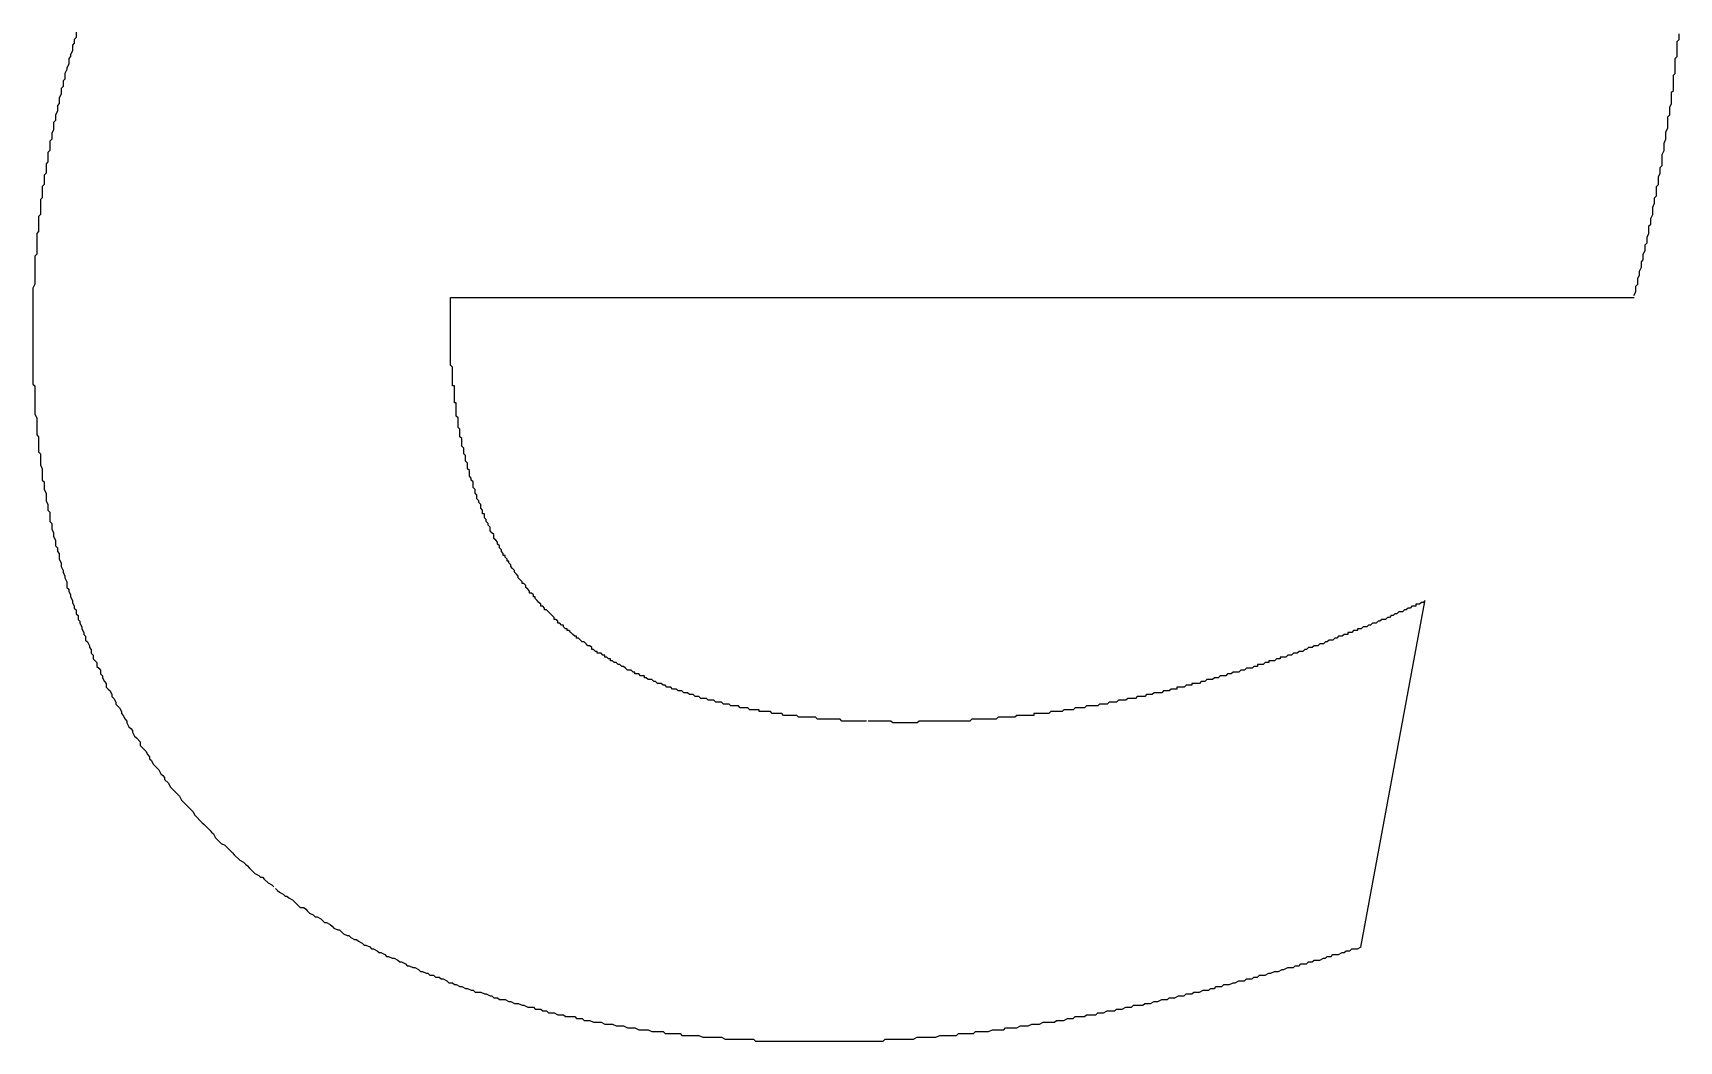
# Model space of a CAD drawing. Extents: x 168 to 388, y 259 to 356.
# Drawn here: x 217.729 to 218.604, y 307.756 to 308.292 of the extents above; entities that cross this region are included whole.
import ezdxf

# ---------------------------------------------------------------- set-up
doc = ezdxf.new("R2010")
doc.units = 0
doc.header["$MEASUREMENT"] = 0
doc.layers.get('0').update_dxf_attribs({"linetype": 'CONTINUOUS'})

msp = doc.modelspace()

# ---------------------------------------------------------------- linework, layer by layer
at = {"color": 7, "linetype": 'Continuous'}
for p, q in [((217.752, 308.289), (217.751, 308.288)), ((217.752, 308.292), (217.752, 308.289)), ((218.604, 308.288), (218.604, 308.291)), ((217.75, 308.282), (217.749, 308.28)), ((217.749, 308.28), (217.749, 308.279)), ((217.751, 308.286), (217.75, 308.285)), ((217.75, 308.285), (217.75, 308.282)), ((217.751, 308.288), (217.751, 308.286)), ((218.603, 308.287), (218.604, 308.288)), ((218.603, 308.279), (218.603, 308.287)), ((217.747, 308.272), (217.746, 308.27)), ((217.748, 308.275), (217.747, 308.273)), ((217.747, 308.273), (217.747, 308.272)), ((217.749, 308.279), (217.748, 308.278)), ((217.748, 308.278), (217.748, 308.275)), ((218.602, 308.278), (218.603, 308.279)), ((218.602, 308.27), (218.602, 308.278)), ((217.745, 308.263), (217.744, 308.262)), ((217.746, 308.267), (217.745, 308.266)), ((217.745, 308.266), (217.745, 308.263)), ((217.746, 308.27), (217.746, 308.267)), ((218.601, 308.269), (218.602, 308.27)), ((218.601, 308.261), (218.601, 308.269)), ((217.743, 308.254), (217.742, 308.253)), ((217.744, 308.259), (217.743, 308.257)), ((217.743, 308.257), (217.743, 308.254)), ((217.744, 308.262), (217.744, 308.259)), ((218.599, 308.252), (218.6, 308.254)), ((218.6, 308.26), (218.601, 308.261)), ((218.6, 308.254), (218.6, 308.26)), ((217.741, 308.245), (217.74, 308.244)), ((217.742, 308.25), (217.741, 308.248)), ((217.741, 308.248), (217.741, 308.245)), ((217.742, 308.253), (217.742, 308.25)), ((218.598, 308.247), (218.599, 308.248)), ((218.598, 308.241), (218.598, 308.247)), ((218.599, 308.248), (218.599, 308.252)), ((217.74, 308.24), (217.739, 308.238)), ((217.739, 308.238), (217.739, 308.235)), ((217.74, 308.244), (217.74, 308.24)), ((218.597, 308.239), (218.598, 308.241)), ((218.597, 308.235), (218.597, 308.239)), ((217.738, 308.229), (217.737, 308.228)), ((217.737, 308.228), (217.737, 308.223)), ((217.739, 308.235), (217.738, 308.234)), ((217.738, 308.234), (217.738, 308.229)), ((218.595, 308.227), (218.596, 308.229)), ((218.596, 308.233), (218.597, 308.235)), ((218.596, 308.229), (218.596, 308.233)), ((217.737, 308.223), (217.736, 308.222)), ((217.736, 308.222), (217.736, 308.217)), ((218.594, 308.22), (218.595, 308.221)), ((218.594, 308.217), (218.594, 308.22)), ((218.595, 308.221), (218.595, 308.227)), ((217.735, 308.211), (217.734, 308.21)), ((217.736, 308.217), (217.735, 308.216)), ((217.735, 308.216), (217.735, 308.211)), ((218.592, 308.21), (218.593, 308.211)), ((218.593, 308.215), (218.594, 308.217)), ((218.593, 308.211), (218.593, 308.215)), ((217.734, 308.204), (217.733, 308.203)), ((217.733, 308.203), (217.733, 308.195)), ((217.734, 308.21), (217.734, 308.204)), ((218.591, 308.204), (218.592, 308.205)), ((218.591, 308.201), (218.591, 308.204)), ((218.592, 308.205), (218.592, 308.21)), ((217.733, 308.195), (217.732, 308.194)), ((217.732, 308.194), (217.732, 308.186)), ((218.589, 308.193), (218.59, 308.195)), ((218.589, 308.19), (218.589, 308.193)), ((218.59, 308.199), (218.591, 308.201)), ((218.59, 308.195), (218.59, 308.199)), ((217.732, 308.186), (217.731, 308.185)), ((217.731, 308.185), (217.731, 308.174)), ((218.587, 308.183), (218.588, 308.185)), ((218.588, 308.189), (218.589, 308.19)), ((218.588, 308.185), (218.588, 308.189)), ((218.585, 308.174), (218.586, 308.176)), ((218.586, 308.179), (218.587, 308.18)), ((218.586, 308.176), (218.586, 308.179)), ((218.587, 308.18), (218.587, 308.183)), ((217.731, 308.174), (217.73, 308.173)), ((217.73, 308.173), (217.73, 308.158)), ((218.583, 308.165), (218.584, 308.167)), ((218.584, 308.17), (218.585, 308.171)), ((218.584, 308.167), (218.584, 308.17)), ((218.585, 308.171), (218.585, 308.174)), ((217.73, 308.158), (217.729, 308.156)), ((218.581, 308.157), (218.582, 308.158)), ((218.582, 308.161), (218.583, 308.163)), ((218.582, 308.158), (218.582, 308.161)), ((218.583, 308.163), (218.583, 308.165)), ((217.729, 308.156), (217.729, 308.105)), ((218.58009, 308.15086), (217.95089, 308.15086)), ((217.951, 308.115), (217.951, 308.151)), ((218.58, 308.152), (218.581, 308.154)), ((218.581, 308.154), (218.581, 308.157)), ((217.952, 308.114), (217.951, 308.115)), ((217.952, 308.104), (217.952, 308.114)), ((217.729, 308.105), (217.73, 308.104)), ((217.73, 308.104), (217.73, 308.089)), ((217.953, 308.104), (217.952, 308.104)), ((217.953, 308.095), (217.953, 308.104)), ((217.73, 308.089), (217.731, 308.087)), ((217.954, 308.095), (217.953, 308.095)), ((217.954, 308.088), (217.954, 308.095)), ((217.955, 308.087), (217.954, 308.088)), ((217.731, 308.087), (217.731, 308.078)), ((217.955, 308.082), (217.955, 308.087)), ((217.956, 308.081), (217.955, 308.082)), ((217.956, 308.077), (217.956, 308.081)), ((217.731, 308.078), (217.732, 308.077)), ((217.732, 308.077), (217.732, 308.069)), ((217.957, 308.076), (217.956, 308.077)), ((217.957, 308.072), (217.957, 308.076)), ((217.958, 308.071), (217.957, 308.072)), ((217.958, 308.068), (217.958, 308.071)), ((217.732, 308.069), (217.733, 308.068)), ((217.733, 308.068), (217.733, 308.062)), ((217.733, 308.062), (217.734, 308.06)), ((217.959, 308.067), (217.958, 308.068)), ((217.959, 308.064), (217.959, 308.067)), ((217.96, 308.063), (217.959, 308.064)), ((217.96, 308.06), (217.96, 308.063)), ((217.734, 308.06), (217.734, 308.054)), ((217.734, 308.054), (217.735, 308.053)), ((217.735, 308.053), (217.735, 308.049)), ((217.961, 308.059), (217.96, 308.06)), ((217.961, 308.056), (217.961, 308.059)), ((217.962, 308.055), (217.961, 308.056)), ((217.962, 308.054), (217.962, 308.055)), ((217.963, 308.053), (217.962, 308.054)), ((217.963, 308.05), (217.963, 308.053)), ((217.735, 308.049), (217.736, 308.047)), ((217.736, 308.047), (217.736, 308.043)), ((217.964, 308.049), (217.963, 308.05)), ((217.964, 308.047), (217.964, 308.049)), ((217.965, 308.046), (217.964, 308.047)), ((217.965, 308.044), (217.965, 308.046)), ((217.966, 308.043), (217.965, 308.044)), ((217.736, 308.043), (217.737, 308.041)), ((217.737, 308.041), (217.737, 308.038)), ((217.737, 308.038), (217.738, 308.037)), ((217.738, 308.037), (217.738, 308.032)), ((217.966, 308.042), (217.966, 308.043)), ((217.967, 308.041), (217.966, 308.042)), ((217.967, 308.039), (217.967, 308.041)), ((217.968, 308.038), (217.967, 308.039)), ((217.968, 308.036), (217.968, 308.038)), ((217.969, 308.036), (217.968, 308.036)), ((217.969, 308.034), (217.969, 308.036)), ((217.738, 308.032), (217.739, 308.031)), ((217.739, 308.031), (217.739, 308.028)), ((217.739, 308.028), (217.74, 308.026)), ((217.97, 308.033), (217.969, 308.034)), ((217.97, 308.032), (217.97, 308.033)), ((217.971, 308.031), (217.97, 308.032)), ((217.971, 308.03), (217.971, 308.031)), ((217.972, 308.029), (217.971, 308.03)), ((217.972, 308.027), (217.972, 308.029)), ((217.973, 308.026), (217.972, 308.027)), ((217.74, 308.026), (217.74, 308.024)), ((217.74, 308.024), (217.741, 308.022)), ((217.741, 308.022), (217.741, 308.019)), ((217.741, 308.019), (217.742, 308.018)), ((217.742, 308.018), (217.742, 308.016)), ((217.974, 308.025), (217.973, 308.026)), ((217.974, 308.023), (217.974, 308.025)), ((217.975, 308.022), (217.974, 308.023)), ((217.976, 308.021), (217.975, 308.022)), ((217.976, 308.02), (217.976, 308.021)), ((217.977, 308.019), (217.976, 308.02)), ((217.977, 308.018), (217.977, 308.019)), ((217.978, 308.017), (217.977, 308.018)), ((217.742, 308.016), (217.743, 308.015)), ((217.743, 308.015), (217.743, 308.012)), ((217.743, 308.012), (217.744, 308.01)), ((217.744, 308.01), (217.744, 308.008)), ((217.978, 308.016), (217.978, 308.017)), ((217.979, 308.015), (217.978, 308.016)), ((217.979, 308.014), (217.979, 308.015)), ((217.98, 308.014), (217.979, 308.014)), ((217.98, 308.013), (217.98, 308.014)), ((217.981, 308.012), (217.98, 308.013)), ((217.981, 308.011), (217.981, 308.012)), ((217.982, 308.011), (217.981, 308.011)), ((217.982, 308.01), (217.982, 308.011)), ((217.983, 308.009), (217.982, 308.01)), ((217.983, 308.008), (217.983, 308.009)), ((217.744, 308.008), (217.745, 308.006)), ((217.745, 308.006), (217.745, 308.005)), ((217.745, 308.005), (217.746, 308.003)), ((217.746, 308.003), (217.746, 308.002)), ((217.746, 308.002), (217.747, 308)), ((217.747, 308), (217.747, 307.997)), ((217.984, 308.007), (217.983, 308.008)), ((217.985, 308.006), (217.984, 308.007)), ((217.985, 308.005), (217.985, 308.006)), ((217.986, 308.004), (217.985, 308.005)), ((217.987, 308.003), (217.986, 308.004)), ((217.987, 308.002), (217.987, 308.003)), ((217.988, 308.001), (217.987, 308.002)), ((217.989, 308), (217.988, 308.001)), ((217.989, 307.999), (217.989, 308)), ((217.747, 307.997), (217.748, 307.996)), ((217.748, 307.996), (217.748, 307.995)), ((217.748, 307.995), (217.749, 307.993)), ((217.749, 307.993), (217.749, 307.992)), ((217.749, 307.992), (217.75, 307.99)), ((217.99, 307.999), (217.989, 307.999)), ((217.991, 307.998), (217.99, 307.999)), ((217.991, 307.997), (217.991, 307.998)), ((217.992, 307.996), (217.991, 307.997)), ((217.993, 307.995), (217.992, 307.996)), ((217.993, 307.994), (217.993, 307.995)), ((217.994, 307.994), (217.993, 307.994)), ((217.995, 307.993), (217.994, 307.994)), ((217.995, 307.992), (217.995, 307.993)), ((217.996, 307.992), (217.995, 307.992)), ((217.996, 307.991), (217.996, 307.992)), ((217.75, 307.99), (217.75, 307.989)), ((217.75, 307.989), (217.751, 307.987)), ((217.751, 307.987), (217.751, 307.986)), ((217.751, 307.986), (217.752, 307.985)), ((217.752, 307.985), (217.752, 307.983)), ((217.752, 307.983), (217.753, 307.982)), ((217.997, 307.99), (217.996, 307.991)), ((217.998, 307.989), (217.997, 307.99)), ((217.999, 307.988), (217.998, 307.989)), ((217.999, 307.987), (217.999, 307.988)), ((218, 307.987), (217.999, 307.987)), ((218.001, 307.986), (218, 307.987)), ((218.001, 307.985), (218.001, 307.986)), ((218.002, 307.985), (218.001, 307.985)), ((218.003, 307.984), (218.002, 307.985)), ((218.005, 307.982), (218.003, 307.984)), ((218.46863, 307.98954), (218.43467, 307.80587)), ((218.453, 307.983), (218.452, 307.982)), ((218.454, 307.983), (218.453, 307.983)), ((218.455, 307.984), (218.454, 307.983)), ((218.457, 307.984), (218.455, 307.984)), ((218.458, 307.985), (218.457, 307.984)), ((218.459, 307.985), (218.458, 307.985)), ((218.46, 307.986), (218.459, 307.985)), ((218.461, 307.986), (218.46, 307.986)), ((218.462, 307.987), (218.461, 307.986)), ((218.464, 307.987), (218.462, 307.987)), ((218.466, 307.988), (218.464, 307.988)), ((218.464, 307.988), (218.464, 307.987)), ((218.467, 307.989), (218.466, 307.988)), ((218.468, 307.989), (218.467, 307.989)), ((218.469, 307.99), (218.468, 307.989)), ((217.753, 307.982), (217.753, 307.98)), ((217.753, 307.98), (217.754, 307.979)), ((217.754, 307.979), (217.754, 307.978)), ((217.754, 307.978), (217.755, 307.976)), ((217.755, 307.976), (217.755, 307.975)), ((217.755, 307.975), (217.756, 307.973)), ((218.006, 307.981), (218.005, 307.982)), ((218.006, 307.98), (218.006, 307.981)), ((218.007, 307.98), (218.006, 307.98)), ((218.008, 307.979), (218.007, 307.98)), ((218.008, 307.978), (218.008, 307.979)), ((218.009, 307.978), (218.008, 307.978)), ((218.01, 307.977), (218.009, 307.978)), ((218.011, 307.977), (218.01, 307.977)), ((218.011, 307.976), (218.011, 307.977)), ((218.012, 307.975), (218.011, 307.976)), ((218.013, 307.975), (218.012, 307.975)), ((218.013, 307.974), (218.013, 307.975)), ((218.014, 307.974), (218.013, 307.974)), ((218.015, 307.973), (218.014, 307.974)), ((218.431, 307.974), (218.43, 307.973)), ((218.433, 307.974), (218.431, 307.974)), ((218.435, 307.975), (218.433, 307.975)), ((218.433, 307.975), (218.433, 307.974)), ((218.436, 307.976), (218.435, 307.975)), ((218.438, 307.976), (218.436, 307.976)), ((218.439, 307.977), (218.438, 307.976)), ((218.44, 307.977), (218.439, 307.977)), ((218.441, 307.978), (218.44, 307.977)), ((218.443, 307.978), (218.441, 307.978)), ((218.444, 307.979), (218.443, 307.978)), ((218.445, 307.979), (218.444, 307.979)), ((218.446, 307.98), (218.445, 307.979)), ((218.448, 307.98), (218.446, 307.98)), ((218.449, 307.981), (218.448, 307.98)), ((218.45, 307.981), (218.449, 307.981)), ((218.451, 307.982), (218.45, 307.981)), ((218.452, 307.982), (218.451, 307.982)), ((217.756, 307.973), (217.756, 307.972)), ((217.756, 307.972), (217.757, 307.971)), ((217.757, 307.971), (217.757, 307.969)), ((217.757, 307.969), (217.758, 307.968)), ((217.758, 307.968), (217.759, 307.966)), ((217.759, 307.966), (217.759, 307.965)), ((218.016, 307.972), (218.015, 307.973)), ((218.017, 307.971), (218.016, 307.972)), ((218.018, 307.971), (218.017, 307.971)), ((218.018, 307.97), (218.018, 307.971)), ((218.019, 307.97), (218.018, 307.97)), ((218.02, 307.969), (218.019, 307.97)), ((218.021, 307.968), (218.02, 307.969)), ((218.022, 307.968), (218.021, 307.968)), ((218.023, 307.967), (218.022, 307.968)), ((218.024, 307.966), (218.023, 307.967)), ((218.025, 307.966), (218.024, 307.966)), ((218.026, 307.965), (218.025, 307.966)), ((218.41, 307.966), (218.409, 307.965)), ((218.412, 307.966), (218.41, 307.966)), ((218.413, 307.967), (218.412, 307.966)), ((218.415, 307.967), (218.413, 307.967)), ((218.416, 307.968), (218.415, 307.967)), ((218.417, 307.968), (218.416, 307.968)), ((218.418, 307.969), (218.417, 307.968)), ((218.42, 307.969), (218.418, 307.969)), ((218.421, 307.97), (218.42, 307.969)), ((218.422, 307.97), (218.421, 307.97)), ((218.423, 307.971), (218.422, 307.97)), ((218.425, 307.971), (218.423, 307.971)), ((218.426, 307.972), (218.425, 307.971)), ((218.428, 307.972), (218.426, 307.972)), ((218.43, 307.973), (218.428, 307.973)), ((218.428, 307.973), (218.428, 307.972)), ((217.759, 307.965), (217.76, 307.964)), ((217.76, 307.964), (217.76, 307.962)), ((217.76, 307.962), (217.761, 307.961)), ((217.761, 307.961), (217.761, 307.959)), ((217.761, 307.959), (217.762, 307.958)), ((217.762, 307.958), (217.763, 307.957)), ((217.763, 307.957), (217.763, 307.955)), ((218.026, 307.964), (218.026, 307.965)), ((218.027, 307.964), (218.026, 307.964)), ((218.028, 307.963), (218.027, 307.964)), ((218.029, 307.963), (218.028, 307.963)), ((218.029, 307.962), (218.029, 307.963)), ((218.031, 307.962), (218.029, 307.962)), ((218.032, 307.961), (218.031, 307.962)), ((218.033, 307.961), (218.032, 307.961)), ((218.033, 307.96), (218.033, 307.961)), ((218.034, 307.96), (218.033, 307.96)), ((218.035, 307.959), (218.034, 307.96)), ((218.036, 307.959), (218.035, 307.959)), ((218.036, 307.958), (218.036, 307.959)), ((218.037, 307.958), (218.036, 307.958)), ((218.038, 307.957), (218.037, 307.958)), ((218.039, 307.957), (218.038, 307.957)), ((218.04, 307.956), (218.039, 307.957)), ((218.384, 307.957), (218.383, 307.956)), ((218.386, 307.957), (218.384, 307.957)), ((218.389, 307.958), (218.386, 307.958)), ((218.386, 307.958), (218.386, 307.957)), ((218.39, 307.959), (218.389, 307.958)), ((218.392, 307.959), (218.39, 307.959)), ((218.395, 307.96), (218.392, 307.96)), ((218.392, 307.96), (218.392, 307.959)), ((218.396, 307.961), (218.395, 307.96)), ((218.398, 307.961), (218.396, 307.961)), ((218.399, 307.962), (218.398, 307.961)), ((218.401, 307.962), (218.399, 307.962)), ((218.402, 307.963), (218.401, 307.962)), ((218.404, 307.963), (218.402, 307.963)), ((218.405, 307.964), (218.404, 307.963)), ((218.406, 307.964), (218.405, 307.964)), ((218.407, 307.965), (218.406, 307.964)), ((218.409, 307.965), (218.407, 307.965)), ((217.763, 307.955), (217.764, 307.954)), ((217.764, 307.954), (217.765, 307.953)), ((217.765, 307.953), (217.765, 307.951)), ((217.765, 307.951), (217.766, 307.95)), ((217.766, 307.95), (217.766, 307.949)), ((217.766, 307.949), (217.767, 307.947)), ((218.041, 307.956), (218.04, 307.956)), ((218.042, 307.955), (218.041, 307.956)), ((218.043, 307.955), (218.042, 307.955)), ((218.044, 307.954), (218.043, 307.955)), ((218.045, 307.953), (218.044, 307.954)), ((218.047, 307.953), (218.045, 307.953)), ((218.048, 307.952), (218.047, 307.953)), ((218.049, 307.952), (218.048, 307.952)), ((218.049, 307.951), (218.049, 307.952)), ((218.051, 307.951), (218.049, 307.951)), ((218.052, 307.95), (218.051, 307.951)), ((218.054, 307.95), (218.052, 307.95)), ((218.054, 307.949), (218.054, 307.95)), ((218.055, 307.949), (218.054, 307.949)), ((218.056, 307.948), (218.055, 307.949)), ((218.058, 307.948), (218.056, 307.948)), ((218.059, 307.947), (218.058, 307.948)), ((218.353, 307.948), (218.352, 307.947)), ((218.356, 307.948), (218.353, 307.948)), ((218.357, 307.949), (218.356, 307.948)), ((218.359, 307.949), (218.357, 307.949)), ((218.36, 307.95), (218.359, 307.949)), ((218.363, 307.95), (218.36, 307.95)), ((218.364, 307.951), (218.363, 307.95)), ((218.366, 307.951), (218.364, 307.951)), ((218.367, 307.952), (218.366, 307.951)), ((218.37, 307.952), (218.367, 307.952)), ((218.371, 307.953), (218.37, 307.952)), ((218.373, 307.953), (218.371, 307.953)), ((218.374, 307.954), (218.373, 307.953)), ((218.377, 307.954), (218.374, 307.954)), ((218.378, 307.955), (218.377, 307.954)), ((218.38, 307.955), (218.378, 307.955)), ((218.383, 307.956), (218.38, 307.956)), ((218.38, 307.956), (218.38, 307.955)), ((217.767, 307.947), (217.768, 307.946)), ((217.768, 307.946), (217.768, 307.944)), ((217.768, 307.944), (217.769, 307.943)), ((217.769, 307.943), (217.77, 307.942)), ((217.77, 307.942), (217.771, 307.94)), ((217.771, 307.94), (217.771, 307.939)), ((217.771, 307.939), (217.772, 307.938)), ((218.06, 307.947), (218.059, 307.947)), ((218.061, 307.946), (218.06, 307.947)), ((218.063, 307.946), (218.061, 307.946)), ((218.064, 307.945), (218.063, 307.946)), ((218.065, 307.945), (218.064, 307.945)), ((218.066, 307.944), (218.065, 307.945)), ((218.068, 307.944), (218.066, 307.944)), ((218.069, 307.943), (218.068, 307.944)), ((218.071, 307.943), (218.069, 307.943)), ((218.072, 307.942), (218.071, 307.943)), ((218.074, 307.942), (218.072, 307.942)), ((218.075, 307.941), (218.074, 307.942)), ((218.077, 307.941), (218.075, 307.941)), ((218.078, 307.94), (218.077, 307.941)), ((218.08, 307.94), (218.078, 307.94)), ((218.081, 307.939), (218.08, 307.94)), ((218.083, 307.939), (218.081, 307.939)), ((218.084, 307.938), (218.083, 307.939)), ((218.316, 307.939), (218.315, 307.938)), ((218.32, 307.939), (218.316, 307.939)), ((218.321, 307.94), (218.32, 307.939)), ((218.324, 307.94), (218.321, 307.94)), ((218.325, 307.941), (218.324, 307.94)), ((218.329, 307.941), (218.325, 307.941)), ((218.33, 307.942), (218.329, 307.941)), ((218.333, 307.942), (218.33, 307.942)), ((218.334, 307.943), (218.333, 307.942)), ((218.337, 307.943), (218.334, 307.943)), ((218.341, 307.944), (218.337, 307.944)), ((218.337, 307.944), (218.337, 307.943)), ((218.342, 307.945), (218.341, 307.944)), ((218.345, 307.945), (218.342, 307.945)), ((218.349, 307.946), (218.345, 307.946)), ((218.345, 307.946), (218.345, 307.945)), ((218.35, 307.947), (218.349, 307.946)), ((218.352, 307.947), (218.35, 307.947)), ((217.772, 307.938), (217.773, 307.936)), ((217.773, 307.936), (217.773, 307.935)), ((217.773, 307.935), (217.774, 307.934)), ((217.774, 307.934), (217.775, 307.933)), ((217.775, 307.933), (217.776, 307.931)), ((217.776, 307.931), (217.776, 307.93)), ((217.776, 307.93), (217.777, 307.929)), ((218.087, 307.938), (218.084, 307.938)), ((218.088, 307.937), (218.087, 307.938)), ((218.091, 307.937), (218.088, 307.937)), ((218.092, 307.936), (218.091, 307.937)), ((218.095, 307.936), (218.092, 307.936)), ((218.096, 307.935), (218.095, 307.936)), ((218.099, 307.935), (218.096, 307.935)), ((218.1, 307.934), (218.099, 307.935)), ((218.104, 307.934), (218.1, 307.934)), ((218.105, 307.933), (218.104, 307.934)), ((218.109, 307.933), (218.105, 307.933)), ((218.11, 307.932), (218.109, 307.933)), ((218.115, 307.932), (218.11, 307.932)), ((218.115, 307.931), (218.115, 307.932)), ((218.121, 307.931), (218.115, 307.931)), ((218.122, 307.93), (218.121, 307.931)), ((218.127, 307.93), (218.122, 307.93)), ((218.128, 307.929), (218.127, 307.93)), ((218.269, 307.93), (218.261, 307.93)), ((218.261, 307.93), (218.261, 307.929)), ((218.27, 307.931), (218.269, 307.93)), ((218.276, 307.931), (218.27, 307.931)), ((218.277, 307.932), (218.276, 307.931)), ((218.282, 307.932), (218.277, 307.932)), ((218.283, 307.933), (218.282, 307.932)), ((218.288, 307.933), (218.283, 307.933)), ((218.289, 307.934), (218.288, 307.933)), ((218.295, 307.934), (218.289, 307.934)), ((218.296, 307.935), (218.295, 307.934)), ((218.3, 307.935), (218.296, 307.935)), ((218.301, 307.936), (218.3, 307.935)), ((218.305, 307.936), (218.301, 307.936)), ((218.306, 307.937), (218.305, 307.936)), ((218.31, 307.937), (218.306, 307.937)), ((218.311, 307.938), (218.31, 307.937)), ((218.315, 307.938), (218.311, 307.938)), ((217.777, 307.929), (217.778, 307.927)), ((217.778, 307.927), (217.779, 307.926)), ((217.779, 307.926), (217.779, 307.925)), ((217.779, 307.925), (217.78, 307.923)), ((217.78, 307.923), (217.781, 307.922)), ((217.781, 307.922), (217.782, 307.921)), ((218.135, 307.929), (218.128, 307.929)), ((218.136, 307.928), (218.135, 307.929)), ((218.145, 307.928), (218.136, 307.928)), ((218.146, 307.927), (218.145, 307.928)), ((218.158, 307.927), (218.146, 307.927)), ((218.159, 307.926), (218.158, 307.927)), ((218.172, 307.926), (218.159, 307.926)), ((218.185, 307.926), (218.173, 307.926)), ((218.186, 307.925), (218.185, 307.926)), ((218.199, 307.925), (218.186, 307.925)), ((218.2, 307.926), (218.199, 307.925)), ((218.227, 307.926), (218.2, 307.926)), ((218.228, 307.927), (218.227, 307.926)), ((218.241, 307.927), (218.228, 307.927)), ((218.242, 307.928), (218.241, 307.927)), ((218.251, 307.928), (218.242, 307.928)), ((218.252, 307.929), (218.251, 307.928)), ((218.261, 307.929), (218.252, 307.929)), ((217.782, 307.921), (217.782, 307.92)), ((217.782, 307.92), (217.783, 307.918)), ((217.783, 307.918), (217.784, 307.917)), ((217.784, 307.917), (217.786, 307.915)), ((217.786, 307.915), (217.786, 307.913)), ((217.786, 307.913), (217.789, 307.91)), ((217.789, 307.91), (217.79, 307.908)), ((217.79, 307.908), (217.791, 307.907)), ((217.791, 307.907), (217.791, 307.906)), ((217.791, 307.906), (217.792, 307.905)), ((217.792, 307.905), (217.793, 307.903)), ((217.793, 307.903), (217.795, 307.901)), ((217.795, 307.901), (217.796, 307.9)), ((217.796, 307.9), (217.797, 307.898)), ((217.797, 307.898), (217.798, 307.897)), ((217.798, 307.897), (217.799, 307.896)), ((217.799, 307.896), (217.799, 307.895)), ((217.799, 307.895), (217.801, 307.893)), ((217.801, 307.893), (217.802, 307.891)), ((217.802, 307.891), (217.803, 307.89)), ((217.803, 307.89), (217.804, 307.889)), ((217.804, 307.889), (217.805, 307.888)), ((217.805, 307.888), (217.807, 307.886)), ((217.807, 307.886), (217.808, 307.884)), ((217.808, 307.884), (217.81, 307.882)), ((217.81, 307.882), (217.811, 307.881)), ((217.811, 307.881), (217.814, 307.878)), ((217.814, 307.878), (217.815, 307.876)), ((217.815, 307.876), (217.819, 307.872)), ((217.819, 307.872), (217.82, 307.871)), ((217.82, 307.871), (217.822, 307.869)), ((217.822, 307.869), (217.823, 307.868)), ((217.823, 307.868), (217.824, 307.867)), ((217.824, 307.867), (217.825, 307.866)), ((217.825, 307.866), (217.826, 307.864)), ((217.826, 307.864), (217.828, 307.862)), ((217.828, 307.862), (217.829, 307.861)), ((217.829, 307.861), (217.831, 307.86)), ((217.831, 307.86), (217.832, 307.859)), ((217.832, 307.859), (217.834, 307.857)), ((217.834, 307.857), (217.835, 307.856)), ((217.835, 307.856), (217.836, 307.855)), ((217.836, 307.855), (217.839, 307.852)), ((217.839, 307.852), (217.841, 307.851)), ((217.841, 307.851), (217.842, 307.85)), ((217.842, 307.85), (217.843, 307.849)), ((217.843, 307.849), (217.844, 307.848)), ((217.844, 307.848), (217.845, 307.847)), ((217.845, 307.847), (217.847, 307.845)), ((217.847, 307.845), (217.849, 307.844)), ((217.849, 307.844), (217.85, 307.843)), ((217.85, 307.843), (217.851, 307.843)), ((217.851, 307.843), (217.852, 307.842)), ((217.852, 307.842), (217.854, 307.84)), ((217.854, 307.84), (217.856, 307.839)), ((217.856, 307.839), (217.857, 307.838)), ((217.858, 307.837), (217.859, 307.836)), ((217.859, 307.836), (217.86, 307.835)), ((217.86, 307.835), (217.862, 307.834)), ((217.862, 307.834), (217.863, 307.833)), ((217.863, 307.833), (217.864, 307.833)), ((217.864, 307.833), (217.865, 307.832)), ((217.865, 307.832), (217.867, 307.831)), ((217.867, 307.831), (217.868, 307.83)), ((217.868, 307.83), (217.869, 307.829)), ((217.869, 307.829), (217.87, 307.828)), ((217.87, 307.828), (217.871, 307.827)), ((217.871, 307.827), (217.873, 307.827)), ((217.873, 307.827), (217.874, 307.826)), ((217.874, 307.826), (217.875, 307.825)), ((217.875, 307.825), (217.876, 307.824)), ((217.876, 307.824), (217.878, 307.823)), ((217.878, 307.823), (217.879, 307.822)), ((217.879, 307.822), (217.88, 307.822)), ((217.88, 307.822), (217.882, 307.821)), ((217.882, 307.821), (217.883, 307.82)), ((217.883, 307.82), (217.884, 307.819)), ((217.884, 307.819), (217.885, 307.819)), ((217.885, 307.819), (217.887, 307.818)), ((217.887, 307.818), (217.888, 307.817)), ((217.888, 307.817), (217.889, 307.816)), ((217.889, 307.816), (217.891, 307.815)), ((217.891, 307.815), (217.892, 307.815)), ((217.892, 307.815), (217.893, 307.814)), ((217.893, 307.814), (217.894, 307.813)), ((217.894, 307.813), (217.896, 307.812)), ((217.896, 307.812), (217.897, 307.812)), ((217.897, 307.812), (217.898, 307.811)), ((217.898, 307.811), (217.9, 307.81)), ((217.9, 307.81), (217.901, 307.81)), ((217.901, 307.81), (217.902, 307.809)), ((217.902, 307.809), (217.904, 307.808)), ((217.904, 307.808), (217.905, 307.807)), ((217.905, 307.807), (217.906, 307.807)), ((217.906, 307.807), (217.908, 307.806)), ((217.908, 307.806), (217.909, 307.805)), ((217.909, 307.805), (217.91, 307.805)), ((217.91, 307.805), (217.912, 307.804)), ((217.912, 307.804), (217.913, 307.803)), ((217.913, 307.803), (217.914, 307.803)), ((217.914, 307.803), (217.916, 307.802)), ((217.916, 307.802), (217.917, 307.801)), ((217.917, 307.801), (217.918, 307.801)), ((217.918, 307.801), (217.92, 307.8)), ((217.92, 307.8), (217.921, 307.8)), ((217.921, 307.8), (217.923, 307.799)), ((217.923, 307.799), (217.924, 307.798)), ((218.409, 307.798), (218.41, 307.799)), ((218.41, 307.799), (218.413, 307.799)), ((218.413, 307.799), (218.415, 307.8)), ((218.415, 307.8), (218.416, 307.8)), ((218.416, 307.8), (218.417, 307.801)), ((218.417, 307.801), (218.419, 307.801)), ((218.419, 307.801), (218.42, 307.802)), ((218.42, 307.802), (218.423, 307.802)), ((218.423, 307.802), (218.425, 307.803)), ((218.425, 307.803), (218.426, 307.803)), ((218.426, 307.803), (218.427, 307.804)), ((218.427, 307.804), (218.429, 307.804)), ((218.429, 307.804), (218.43, 307.805)), ((218.43, 307.805), (218.433, 307.805)), ((218.433, 307.805), (218.435, 307.806)), ((217.924, 307.798), (217.925, 307.798)), ((217.925, 307.798), (217.927, 307.797)), ((217.927, 307.797), (217.928, 307.796)), ((217.928, 307.796), (217.929, 307.796)), ((217.929, 307.796), (217.931, 307.795)), ((217.931, 307.795), (217.932, 307.795)), ((217.932, 307.795), (217.934, 307.794)), ((217.934, 307.794), (217.935, 307.793)), ((217.935, 307.793), (217.936, 307.793)), ((217.936, 307.793), (217.938, 307.792)), ((217.938, 307.792), (217.939, 307.792)), ((217.939, 307.792), (217.94, 307.791)), ((217.94, 307.791), (217.942, 307.791)), ((217.942, 307.791), (217.943, 307.79)), ((217.943, 307.79), (217.945, 307.79)), ((217.945, 307.79), (217.946, 307.789)), ((218.377, 307.789), (218.378, 307.79)), ((218.378, 307.79), (218.38, 307.79)), ((218.38, 307.79), (218.381, 307.791)), ((218.381, 307.791), (218.384, 307.791)), ((218.384, 307.791), (218.386, 307.792)), ((218.386, 307.792), (218.387, 307.792)), ((218.387, 307.792), (218.389, 307.793)), ((218.389, 307.793), (218.391, 307.793)), ((218.391, 307.793), (218.393, 307.794)), ((218.393, 307.794), (218.394, 307.794)), ((218.394, 307.794), (218.396, 307.795)), ((218.396, 307.795), (218.399, 307.795)), ((218.399, 307.795), (218.4, 307.796)), ((218.4, 307.796), (218.402, 307.796)), ((218.402, 307.796), (218.403, 307.797)), ((218.403, 307.797), (218.406, 307.797)), ((218.406, 307.797), (218.407, 307.798)), ((218.407, 307.798), (218.409, 307.798)), ((217.946, 307.789), (217.947, 307.789)), ((217.947, 307.789), (217.949, 307.788)), ((217.949, 307.788), (217.95, 307.787)), ((217.95, 307.787), (217.952, 307.787)), ((217.952, 307.787), (217.953, 307.786)), ((217.953, 307.786), (217.954, 307.786)), ((217.954, 307.786), (217.956, 307.785)), ((217.956, 307.785), (217.957, 307.785)), ((217.957, 307.785), (217.959, 307.784)), ((217.959, 307.784), (217.96, 307.784)), ((217.96, 307.784), (217.962, 307.783)), ((217.962, 307.783), (217.963, 307.783)), ((217.963, 307.783), (217.964, 307.782)), ((217.964, 307.782), (217.967, 307.782)), ((217.967, 307.782), (217.969, 307.781)), ((218.345, 307.781), (218.346, 307.782)), ((218.346, 307.782), (218.349, 307.782)), ((218.349, 307.782), (218.351, 307.783)), ((218.351, 307.783), (218.354, 307.783)), ((218.354, 307.783), (218.355, 307.784)), ((218.355, 307.784), (218.357, 307.784)), ((218.357, 307.784), (218.358, 307.785)), ((218.358, 307.785), (218.361, 307.785)), ((218.361, 307.785), (218.362, 307.786)), ((218.362, 307.786), (218.365, 307.786)), ((218.365, 307.786), (218.367, 307.787)), ((218.367, 307.787), (218.368, 307.787)), ((218.368, 307.787), (218.37, 307.788)), ((218.37, 307.788), (218.373, 307.788)), ((218.373, 307.788), (218.374, 307.789)), ((218.374, 307.789), (218.377, 307.789)), ((217.969, 307.781), (217.97, 307.781)), ((217.97, 307.781), (217.972, 307.78)), ((217.972, 307.78), (217.973, 307.78)), ((217.973, 307.78), (217.974, 307.779)), ((217.974, 307.779), (217.976, 307.779)), ((217.976, 307.779), (217.977, 307.778)), ((217.977, 307.778), (217.98, 307.778)), ((217.98, 307.778), (217.982, 307.777)), ((217.982, 307.777), (217.983, 307.777)), ((217.983, 307.777), (217.985, 307.776)), ((217.985, 307.776), (217.987, 307.776)), ((217.987, 307.776), (217.989, 307.775)), ((217.989, 307.775), (217.99, 307.775)), ((217.99, 307.775), (217.992, 307.774)), ((217.992, 307.774), (217.995, 307.774)), ((217.995, 307.774), (217.996, 307.773)), ((217.996, 307.773), (217.999, 307.773)), ((217.999, 307.773), (218, 307.772)), ((218.304, 307.772), (218.305, 307.773)), ((218.305, 307.773), (218.308, 307.773)), ((218.308, 307.773), (218.31, 307.774)), ((218.31, 307.774), (218.313, 307.774)), ((218.313, 307.774), (218.314, 307.775)), ((218.314, 307.775), (218.319, 307.775)), ((218.319, 307.775), (218.32, 307.776)), ((218.32, 307.776), (218.323, 307.776)), ((218.323, 307.776), (218.325, 307.777)), ((218.325, 307.777), (218.327, 307.777)), ((218.327, 307.777), (218.329, 307.778)), ((218.329, 307.778), (218.332, 307.778)), ((218.332, 307.778), (218.333, 307.779)), ((218.333, 307.779), (218.336, 307.779)), ((218.336, 307.779), (218.338, 307.78)), ((218.338, 307.78), (218.341, 307.78)), ((218.341, 307.78), (218.342, 307.781)), ((218.342, 307.781), (218.345, 307.781)), ((218, 307.772), (218.002, 307.772)), ((218.002, 307.772), (218.003, 307.771)), ((218.003, 307.771), (218.006, 307.771)), ((218.006, 307.771), (218.008, 307.77)), ((218.008, 307.77), (218.011, 307.77)), ((218.011, 307.77), (218.012, 307.769)), ((218.012, 307.769), (218.017, 307.769)), ((218.017, 307.769), (218.018, 307.768)), ((218.018, 307.768), (218.021, 307.768)), ((218.021, 307.768), (218.022, 307.767)), ((218.022, 307.767), (218.025, 307.767)), ((218.025, 307.767), (218.027, 307.766)), ((218.027, 307.766), (218.031, 307.766)), ((218.031, 307.766), (218.033, 307.765)), ((218.033, 307.765), (218.037, 307.765)), ((218.037, 307.765), (218.039, 307.764)), ((218.039, 307.764), (218.043, 307.764)), ((218.043, 307.764), (218.045, 307.763)), ((218.252, 307.763), (218.254, 307.764)), ((218.254, 307.764), (218.258, 307.764)), ((218.258, 307.764), (218.26, 307.765)), ((218.26, 307.765), (218.264, 307.765)), ((218.264, 307.765), (218.266, 307.766)), ((218.266, 307.766), (218.272, 307.766)), ((218.272, 307.766), (218.273, 307.767)), ((218.273, 307.767), (218.277, 307.767)), ((218.277, 307.767), (218.279, 307.768)), ((218.279, 307.768), (218.282, 307.768)), ((218.282, 307.768), (218.283, 307.769)), ((218.283, 307.769), (218.288, 307.769)), ((218.288, 307.769), (218.289, 307.77)), ((218.289, 307.77), (218.294, 307.77)), ((218.294, 307.77), (218.295, 307.771)), ((218.295, 307.771), (218.298, 307.771)), ((218.298, 307.771), (218.3, 307.772)), ((218.3, 307.772), (218.304, 307.772)), ((218.045, 307.763), (218.049, 307.763)), ((218.049, 307.763), (218.051, 307.762)), ((218.051, 307.762), (218.056, 307.762)), ((218.056, 307.762), (218.058, 307.761)), ((218.058, 307.761), (218.064, 307.761)), ((218.064, 307.761), (218.065, 307.76)), ((218.065, 307.76), (218.073, 307.76)), ((218.073, 307.76), (218.074, 307.759)), ((218.074, 307.759), (218.083, 307.759)), ((218.083, 307.759), (218.085, 307.758)), ((218.085, 307.758), (218.095, 307.758)), ((218.095, 307.758), (218.097, 307.757)), ((218.097, 307.757), (218.112, 307.757)), ((218.112, 307.757), (218.113, 307.756)), ((218.113, 307.756), (218.181, 307.756)), ((218.181, 307.756), (218.182, 307.757)), ((218.182, 307.757), (218.197, 307.757)), ((218.197, 307.757), (218.199, 307.758)), ((218.199, 307.758), (218.209, 307.758)), ((218.209, 307.758), (218.211, 307.759)), ((218.211, 307.759), (218.22, 307.759)), ((218.22, 307.759), (218.221, 307.76)), ((218.221, 307.76), (218.229, 307.76)), ((218.229, 307.76), (218.23, 307.761)), ((218.23, 307.761), (218.237, 307.761)), ((218.237, 307.761), (218.239, 307.762)), ((218.239, 307.762), (218.245, 307.762)), ((218.245, 307.762), (218.246, 307.763)), ((218.246, 307.763), (218.252, 307.763))]:
    msp.add_line(p, q, dxfattribs=at)

doc.saveas('drawing.dxf')
